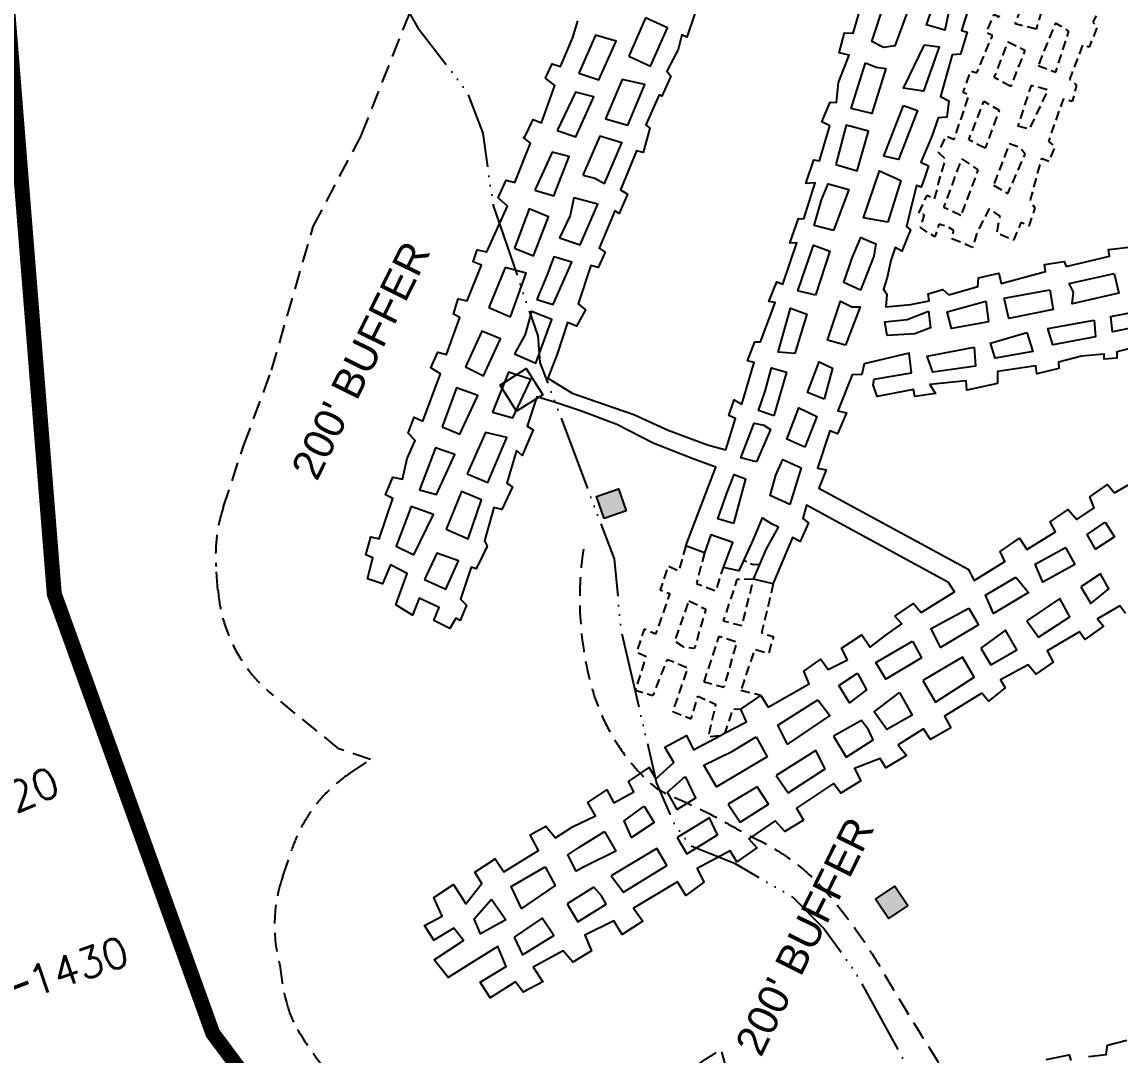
# Model space of a CAD drawing. Header units: inches. Extents: x 10131215 to 10153225, y 3476725 to 3491422.
# Drawn here: x 10142370 to 10143833, y 3484278 to 3485655 of the extents above; entities that cross this region are included whole.
import ezdxf
from ezdxf.enums import TextEntityAlignment as Align

# ---------------------------------------------------------------- set-up
doc = ezdxf.new("R2010")
doc.units = ezdxf.units.IN
doc.header["$LTSCALE"] = 100
doc.header["$MEASUREMENT"] = 0
for name, pattern in [('DASHDOT', [1, 0.5, -0.25, 0, -0.25]), ('DASHED2', [0.375, 0.25, -0.125]), ('HIDDEN', [0.375, 0.25, -0.125]), ('HIDDEN2', [0.1875, 0.125, -0.0625]), ('STREAM', [1.5, 1, -0.125, 0, -0.125, 0, -0.125, 0, -0.125])]:
    doc.linetypes.add(name, pattern=pattern)
for name, color, linetype in [('BOUNDARY-MINE LIMITS', 30, 'DASHDOT'), ('BUFFER ZONE-200', 200, 'HIDDEN'), ('BUILDINGS', 7, 'CONTINUOUS'), ('ELEVATIONS-UPEER MASON-CONTOURS', 175, 'CONTINUOUS'), ('MINE WORKINGS-ADJACENT-GREGORY COAL-6690', 251, 'CONTINUOUS'), ('ROADS', 34, 'DASHED2'), ('WATER-SURFACE', 140, 'STREAM')]:
    doc.layers.add(name, color=color, linetype=linetype)
doc.styles.add('BUFFER LABELS', font='ARIAL.TTF', dxfattribs={"height": 40})
doc.styles.get("Standard").update_dxf_attribs({"font": 'simplex.shx'})

msp = doc.modelspace()

# ---------------------------------------------------------------- linework, layer by layer
at = {"layer": 'BOUNDARY-MINE LIMITS', "const_width": 20}
msp.add_lwpolyline([(10140753, 3479084.4), (10139113.1, 3481748), (10135309.1, 3481748), (10135309.1, 3484078.5), (10136387.9, 3484078.5), (10136387.9, 3486601.2), (10138341.9, 3486601.2), (10138341.9, 3487699.8), (10142188.8, 3487699.8), (10142412.7, 3484892.3), (10142623.9, 3484306.7), (10142796.8, 3484074.3), (10143151.6, 3484065.3), (10143500.4, 3483618.4), (10143792.6, 3483818), (10144004.3, 3483755.4), (10144488.2, 3483062.4), (10144843, 3482463.4), (10144896.6, 3482347.2), (10144953.3, 3482314.4), (10145033.8, 3482290.6), (10145541.6, 3481817.9), (10145505.8, 3481770.2), (10145917.3, 3481350.1)], dxfattribs=at)
at = {"layer": 'BUFFER ZONE-200'}
for points in [[(10142637.9, 3485007.5), (10142665.4, 3485090.4), (10142702.4, 3485190.4), (10142757.9, 3485382.2), (10142822.4, 3485504.2), (10142882.2, 3485655.7), (10142980, 3485885.5), (10143046.5, 3486063.7), (10143174.2, 3486390.7), (10143290, 3486704.6), (10143318.8, 3486775)], [(10142630.9, 3484896.8), (10142628.4, 3484928.8)], [(10142808.2, 3484654.3), (10142834.3, 3484671.6), (10142792.2, 3484685.8), (10142704.2, 3484757.3)], [(10142716.7, 3484514.1), (10142729.3, 3484551.4)], [(10143386.1, 3484022.9), (10143348.1, 3484113.1), (10143301.7, 3484285.3)]]:
    msp.add_lwpolyline(points, dxfattribs=at)
msp.add_lwpolyline([(10143301.7, 3484285.3, -0.000293), (10143273.9, 3484267.4, -0.01074), (10143203.7, 3484224.5, -0.007985), (10143107.3, 3484170.5, -0.081475), (10143046.6, 3484149.6, -0.063183), (10142964, 3484146, -0.092446), (10142888.3, 3484166.7, -0.076064), (10142810, 3484220.6, -0.034847), (10142769.4, 3484264.5, -0.03651), (10142737, 3484311.5, -0.065624), (10142723, 3484344.7, -0.044109), (10142713.4, 3484397.4)], format="xyb", dxfattribs=at)
for centre, start, end in [((10142827.8, 3484944.5), 161.6485, 184.5181), ((10142830.3, 3484912.5), 184.5181, 230.9114), ((10142918.8, 3484487.7), 123.5895, 161.4064), ((10142906.3, 3484450.4), 161.4064, 195.3679)]:
    msp.add_arc(centre, 200, start, end, dxfattribs=at)
at = {"layer": 'BUILDINGS'}
for points in [[(10143028.8, 3485135.7), (10143006.9, 3485170.7), (10143041.9, 3485192.6), (10143063.8, 3485157.6)], [(10143145.7, 3484993), (10143135.6, 3485022.3), (10143164.9, 3485032.4), (10143175, 3485003.1)], [(10143507.5, 3484485.5), (10143533.3, 3484502.6), (10143550.5, 3484476.9), (10143524.7, 3484459.7)]]:
    msp.add_lwpolyline(points, close=True, dxfattribs=at)
for points in [[(10143135.6, 3485022.3), (10143164.9, 3485032.4), (10143145.7, 3484993), (10143175, 3485003.1)], [(10143533.3, 3484502.6), (10143550.5, 3484476.9), (10143507.5, 3484485.5), (10143524.7, 3484459.7)]]:
    msp.add_solid(points, dxfattribs=at)
at = {"layer": 'ELEVATIONS-UPEER MASON-CONTOURS', "const_width": 5}
for points in [[(10135978.9, 3483263.2, 0), (10135880.2, 3483248.3, 0.000547)], [(10136147.8, 3483288.5, 0.000001), (10135988.5, 3483264.7, 0.000023)], [(10142378.2, 3484374.6, 0.000068), (10142102.6, 3484269.9, 0.000347)]]:
    msp.add_lwpolyline(points, format="xyb", dxfattribs=at)
at = {"layer": 'MINE WORKINGS-ADJACENT-GREGORY COAL-6690', "linetype": 'HIDDEN2', "flags": 128}
for points in [[(10144049.6, 3486315.4), (10144046.9, 3486307.4), (10144053.1, 3486301.2), (10144044, 3486275.4), (10144036, 3486279.6), (10144024.1, 3486244.4), (10144013.8, 3486223.8), (10144020.1, 3486219.6), (10144010.3, 3486194.7), (10144002.3, 3486194.3), (10143982.3, 3486137.6), (10143987.6, 3486133.6), (10143979.2, 3486110.3), (10143972.8, 3486113.2), (10143953.3, 3486053.7), (10143959.5, 3486046.9), (10143952.8, 3486026.9), (10143942, 3486032.1), (10143920.4, 3485979.4), (10143927.9, 3485977.1), (10143918.1, 3485954.2), (10143910.3, 3485958), (10143887.3, 3485898.9), (10143897.3, 3485893.8), (10143886.9, 3485870.7), (10143878.9, 3485873.4), (10143859.4, 3485819.5), (10143868.2, 3485815.7), (10143858.1, 3485790.5), (10143847.5, 3485792.2), (10143830.9, 3485738.9), (10143837.8, 3485735), (10143829.6, 3485716.3), (10143818.8, 3485718.4), (10143811.9, 3485684.5), (10143797.2, 3485654.4), (10143802.7, 3485647.7), (10143791.9, 3485621), (10143783.1, 3485623.7), (10143766, 3485578.2), (10143775.2, 3485570.5), (10143769.5, 3485548.7), (10143757.3, 3485551.8), (10143737.8, 3485495.4), (10143746.3, 3485488.7), (10143738.4, 3485468.9), (10143728.5, 3485472.6), (10143713.4, 3485417.7), (10143719.7, 3485406.7), (10143711.6, 3485382.5), (10143701.2, 3485387.6), (10143691.1, 3485363.8), (10143669.2, 3485373.3), (10143673.5, 3485395.8), (10143658.8, 3485405.5), (10143642.5, 3485374.1), (10143636.6, 3485354.1), (10143609.1, 3485365.8), (10143611.5, 3485376.8), (10143602.5, 3485382.1), (10143591.6, 3485385.2), (10143586.5, 3485368.3), (10143567.1, 3485380.6), (10143572.5, 3485397.8), (10143564.9, 3485399.3), (10143576.2, 3485423.9), (10143585.7, 3485418.7), (10143589.6, 3485430.9), (10143591.4, 3485439.7), (10143600.7, 3485471.5), (10143591.4, 3485480.9), (10143601.7, 3485502.8), (10143612.2, 3485498), (10143631.9, 3485557.1), (10143624.1, 3485560.6), (10143634.4, 3485589.6), (10143642.4, 3485586.9), (10143663.3, 3485636.8), (10143655.3, 3485640.7), (10143665.7, 3485665.1), (10143671.8, 3485661.3), (10143693.5, 3485713.3), (10143683.9, 3485720.1), (10143695.4, 3485748.7), (10143704.9, 3485743.8), (10143727.9, 3485806.1), (10143715.8, 3485811.1), (10143723.6, 3485829.9), (10143734.6, 3485828.1), (10143755.2, 3485886.7), (10143748.5, 3485892.2), (10143757.7, 3485914.5), (10143766.1, 3485908.6), (10143792.4, 3485967.1), (10143780.4, 3485971.8), (10143789, 3485992.4), (10143797.7, 3485988.8), (10143819.7, 3486042.1), (10143812.6, 3486046.7), (10143817.8, 3486064.9), (10143825.7, 3486061.1), (10143852.2, 3486130.2), (10143843, 3486133.6), (10143853, 3486155.8), (10143861, 3486152.6), (10143882.9, 3486210.1), (10143874.1, 3486216.5), (10143882.8, 3486237.4), (10143893.5, 3486232.1), (10143910.6, 3486284), (10143902.5, 3486286.9), (10143912.8, 3486310.1), (10143919.9, 3486311.3), (10143936, 3486343.5)], [(10143254.5, 3484956.6), (10143244.9, 3484922.6), (10143230.8, 3484929.4), (10143220.4, 3484897.8), (10143233, 3484892.7), (10143222.4, 3484862.2), (10143214.1, 3484838.8), (10143198.9, 3484845.5), (10143188.8, 3484815), (10143201.2, 3484809.2), (10143187.3, 3484763.9), (10143210.9, 3484757), (10143230.1, 3484805), (10143256.9, 3484793.9), (10143237, 3484735.7), (10143261.6, 3484725.9), (10143270.3, 3484755.8), (10143294.2, 3484745.5), (10143284.4, 3484701.8), (10143300.6, 3484703.5), (10143307.1, 3484706.9), (10143317.3, 3484739.1), (10143327.7, 3484738.7), (10143354.4, 3484756.8), (10143327.6, 3484763.6)], [(10143279.4, 3484947.2), (10143268.7, 3484906.2), (10143294.7, 3484896.2), (10143304.5, 3484927.5)], [(10143353, 3484931.5), (10143344.3, 3484931), (10143331.3, 3484936.9)], [(10143371.1, 3484905.6), (10143367.4, 3484890.4), (10143365.4, 3484882), (10143355.5, 3484840.2), (10143371.2, 3484835.4), (10143364.7, 3484812.9), (10143346.1, 3484818.3), (10143327.6, 3484763.6)]]:
    msp.add_lwpolyline(points, dxfattribs=at)
for points in [[(10143721.5, 3485645), (10143693.5, 3485652.1), (10143715.9, 3485712.7), (10143737.1, 3485699.7)], [(10143724.2, 3485596.9), (10143747.5, 3485587.8), (10143765.2, 3485642.4), (10143747.2, 3485653.1)], [(10143687.5, 3485568.5), (10143665.7, 3485580.9), (10143684.1, 3485628.1), (10143706.5, 3485617.1)], [(10143697, 3485516.3), (10143712.7, 3485512.1), (10143737.3, 3485564), (10143714.7, 3485570.1)], [(10143653.6, 3485486.3), (10143631.7, 3485497.5), (10143651.8, 3485549), (10143672.1, 3485537.3)], [(10143664.5, 3485437.1), (10143683.7, 3485426), (10143706.8, 3485478.4), (10143700, 3485487), (10143685.9, 3485492.4)], [(10143621.2, 3485396.8), (10143598.6, 3485407.5), (10143622.5, 3485472.4), (10143643.8, 3485457.4)], [(10143344.9, 3484911.9), (10143322.7, 3484911.5), (10143304.4, 3484856.3), (10143329.2, 3484850)], [(10143258.7, 3484883.2), (10143281.2, 3484872), (10143265.8, 3484819.4), (10143251.9, 3484821.2), (10143239.7, 3484828.9)], [(10143278.8, 3484774.6), (10143298.8, 3484835.9), (10143322.4, 3484828.2), (10143305.1, 3484767.7)]]:
    msp.add_lwpolyline(points, close=True, dxfattribs=at)
at = {"layer": 'MINE WORKINGS-ADJACENT-GREGORY COAL-6690', "flags": 128}
for points in [[(10143266.4, 3485665.9), (10143255.7, 3485634.4), (10143249.2, 3485637.5), (10143244.2, 3485618.2), (10143229, 3485589), (10143234.5, 3485582.4), (10143222.7, 3485555.8), (10143218.9, 3485557.5), (10143201.1, 3485517.5), (10143206.6, 3485513.3), (10143197.7, 3485480.9), (10143188.7, 3485482.8), (10143167.6, 3485430.8), (10143176.7, 3485425.2), (10143165.5, 3485399.4), (10143159.8, 3485403.1), (10143139.1, 3485353), (10143147, 3485347.9), (10143137.6, 3485327.2), (10143127.7, 3485330.1), (10143110.9, 3485279.1), (10143120.7, 3485270.8), (10143108.6, 3485249.4), (10143096.9, 3485254), (10143082.8, 3485211.8), (10143070.6, 3485180.1), (10143102.8, 3485159.9), (10143148, 3485144.3), (10143185.1, 3485131.6), (10143230.8, 3485110.6), (10143283.6, 3485090.8), (10143307.8, 3485084.4), (10143320.5, 3485126.3), (10143311.6, 3485130.3), (10143319.1, 3485151), (10143329, 3485145.4), (10143345.8, 3485200.7), (10143336.9, 3485203.1), (10143346.6, 3485228.3), (10143354.2, 3485228.4), (10143368.5, 3485267.5), (10143373.6, 3485280.8), (10143365.2, 3485282.3), (10143375.6, 3485308.4), (10143383.8, 3485305.3), (10143402.5, 3485360.4), (10143393, 3485359.7), (10143404.5, 3485392.7), (10143411.6, 3485392.3), (10143427, 3485440.4), (10143414.5, 3485439.4), (10143425, 3485470.9), (10143432.6, 3485469.4), (10143446.4, 3485516.3), (10143435.9, 3485521.6), (10143446.7, 3485547.7), (10143455.2, 3485547.2), (10143458.1, 3485574), (10143472.3, 3485610.5), (10143458.7, 3485613.5), (10143466, 3485640.1), (10143477.7, 3485639.9), (10143491.9, 3485688.7)], [(10143635.6, 3485687.2), (10143622, 3485643.4), (10143629.7, 3485641.2), (10143620.5, 3485612), (10143609.3, 3485610.9), (10143593.9, 3485555.4), (10143605, 3485549.5), (10143602.2, 3485527.6), (10143590.7, 3485526.9), (10143582.8, 3485503.2), (10143567.7, 3485467.9), (10143577.8, 3485463.1), (10143573, 3485448.4), (10143568.4, 3485434.6), (10143562, 3485436.7), (10143553.7, 3485402.6), (10143548.5, 3485382.2), (10143554.1, 3485377.8), (10143542.2, 3485349.1), (10143533.7, 3485354.2), (10143527.9, 3485336.6), (10143523, 3485314.2), (10143518.1, 3485298.4), (10143522.3, 3485291.2), (10143521, 3485275), (10143554.6, 3485278.2), (10143578.9, 3485283.1), (10143577.7, 3485292.3), (10143596.9, 3485298.1), (10143605, 3485290.8), (10143643.7, 3485302), (10143644.4, 3485313.6), (10143671.7, 3485319.9), (10143674.7, 3485306.3), (10143734, 3485322.2), (10143732.6, 3485331.5), (10143758.7, 3485335.5), (10143761.6, 3485328.7), (10143819.1, 3485342.4), (10143817.9, 3485351.6), (10143845.5, 3485354.4)], [(10143371.1, 3484905.6), (10143344.9, 3484911.9), (10143361.8, 3484952.6), (10143377.9, 3484981.3), (10143368.7, 3484985.5), (10143356.2, 3484993.7), (10143344.1, 3484964.9), (10143325, 3484923.2), (10143304.5, 3484927.5), (10143317, 3484960.9), (10143287.9, 3484971.1), (10143279.4, 3484947.2), (10143254.5, 3484956.6), (10143294.5, 3485061.1), (10143265.2, 3485071.8), (10143210.9, 3485093.1), (10143162.5, 3485118), (10143114.1, 3485136.4), (10143080.8, 3485147.6), (10143055.7, 3485154.8), (10143043.2, 3485115.8), (10143050.8, 3485110.8), (10143036.4, 3485076.9), (10143028.9, 3485083.6), (10143015.9, 3485039.9), (10143023.4, 3485035), (10143009.4, 3485004.7), (10142998.6, 3485007.4), (10142986, 3484963), (10142989.5, 3484956), (10142975.1, 3484925.7), (10142968.3, 3484928.1), (10142954, 3484885.1), (10142962.2, 3484877.5), (10142953.6, 3484857), (10142948.1, 3484860), (10142940, 3484846.3), (10142918.5, 3484856.8), (10142925.8, 3484874), (10142899.1, 3484886.4), (10142890.3, 3484863.8), (10142867.9, 3484877.9), (10142882.9, 3484919.6), (10142860.7, 3484930.9), (10142850.1, 3484905.9), (10142830.3, 3484912.5), (10142837.5, 3484940.6), (10142827.8, 3484944.5), (10142834.6, 3484968.3), (10142845.7, 3484965.6), (10142864.1, 3485019.3), (10142854.2, 3485024.2), (10142864, 3485047.8), (10142876.8, 3485045.2), (10142883.2, 3485072.7), (10142893.8, 3485096.9), (10142884.3, 3485106.4), (10142892.5, 3485127.9), (10142903.8, 3485122.6), (10142927.7, 3485185.7), (10142914.7, 3485193.7), (10142924, 3485214.5), (10142935.4, 3485211.5), (10142953.1, 3485260.7), (10142944.7, 3485265), (10142951.1, 3485285.7), (10142963.1, 3485283.1), (10142982.2, 3485330.6), (10142970.9, 3485334.9), (10142976.3, 3485351), (10142989.1, 3485348.5), (10143016.9, 3485409.2), (10143004.4, 3485420.5), (10143015.2, 3485443.7), (10143026.6, 3485440.8), (10143047.4, 3485493.1), (10143038.1, 3485500.8), (10143039.8, 3485501.4), (10143050.9, 3485524.6), (10143062, 3485520.2), (10143079.8, 3485570.1), (10143067.3, 3485579.8), (10143076.2, 3485598.7), (10143087.6, 3485595.4), (10143104.1, 3485634.1), (10143110.5, 3485656.3)], [(10143882.5, 3485228.4), (10143828.9, 3485215.1), (10143828.9, 3485206.7), (10143812.3, 3485205.1), (10143812, 3485211.7), (10143781.8, 3485209.3), (10143751.3, 3485201.2), (10143751.5, 3485192.6), (10143722.4, 3485185.6), (10143721.1, 3485196.4), (10143669.9, 3485188.8), (10143670.1, 3485172.6), (10143628.9, 3485164), (10143628, 3485176.4), (10143579.7, 3485171.6), (10143587.4, 3485159.6), (10143559.7, 3485155.5), (10143557.8, 3485164.6), (10143509.5, 3485155.4), (10143504.2, 3485171.2), (10143505.7, 3485178.4), (10143555.2, 3485186.8), (10143552.4, 3485213.4), (10143492.2, 3485198.9), (10143489.1, 3485184.9), (10143476.4, 3485184.3), (10143457.1, 3485136.4), (10143468.5, 3485133.6), (10143456.5, 3485105.5), (10143446.6, 3485109.7), (10143430.1, 3485059.9), (10143441.5, 3485057.5), (10143431.9, 3485033.3), (10143630.8, 3484925.2), (10143638.7, 3484910.3), (10143679.5, 3484935.3), (10143673.5, 3484949), (10143699.4, 3484966.5), (10143709.1, 3484951.5), (10143747.4, 3484974.9), (10143740, 3484988.4), (10143764, 3485004.7), (10143775.5, 3484991.4), (10143798.9, 3485007), (10143792.8, 3485021.6), (10143816.6, 3485038.1), (10143826, 3485027), (10143874.4, 3485054.9)], [(10143364.4, 3484741.1), (10143418.7, 3484772.6), (10143411.7, 3484789.1), (10143434.4, 3484805.3), (10143444.4, 3484791.4), (10143470, 3484804.6), (10143461.8, 3484820), (10143489.2, 3484837.7), (10143500.1, 3484821.4), (10143522.9, 3484838.6), (10143542.6, 3484852.2), (10143533, 3484862.5), (10143558.1, 3484879.6), (10143568, 3484867.3), (10143612.6, 3484895.1), (10143604.4, 3484907.6), (10143415.4, 3485010.4), (10143410.3, 3484992.6), (10143417.9, 3484987.2), (10143406.7, 3484962.3), (10143396.7, 3484967.3), (10143371.5, 3484907.4), (10143371.1, 3484905.6)], [(10143840.5, 3484866.4), (10143833.1, 3484876.3), (10143803.3, 3484859.2), (10143811.1, 3484849.2), (10143786.5, 3484831.7), (10143779.4, 3484841.7), (10143736.3, 3484816.4), (10143744.3, 3484801.4), (10143720.8, 3484785.5), (10143710.9, 3484797.9), (10143674.1, 3484777.7), (10143680, 3484766.9), (10143658, 3484749.3), (10143648.9, 3484759.8), (10143599.3, 3484729.2), (10143607.5, 3484713.9), (10143580.5, 3484698.1), (10143571.5, 3484712.4), (10143537.3, 3484691), (10143548.5, 3484676.9), (10143521, 3484660.5), (10143513.6, 3484673), (10143479.5, 3484659.7), (10143487.9, 3484643.2), (10143461.3, 3484626.6), (10143451.5, 3484639.4), (10143402.2, 3484606.9), (10143411.3, 3484590.9), (10143386.4, 3484575.6), (10143373.7, 3484590), (10143338.6, 3484565.6), (10143349.1, 3484553.6), (10143322.7, 3484535.2), (10143313.6, 3484549.9), (10143269.4, 3484526.1), (10143278.7, 3484508.2), (10143254.7, 3484490.4), (10143243.6, 3484508.6), (10143184.6, 3484473.5), (10143197.3, 3484456.1), (10143169.5, 3484438.1), (10143158.4, 3484456.5), (10143119.9, 3484437.4), (10143128.6, 3484416.3), (10143104.1, 3484401.4), (10143090.8, 3484416.5), (10143051, 3484394.6), (10143064.1, 3484375.4), (10143037.9, 3484361.6), (10143027.4, 3484375.3), (10142993.5, 3484353.9), (10142980.5, 3484374.7), (10143015.2, 3484395.7), (10143004.1, 3484422.4), (10142972.4, 3484402.9), (10142937.8, 3484381), (10142918.9, 3484404.5), (10142958.1, 3484430.3), (10142945.1, 3484446.8), (10142918.5, 3484430.6), (10142906.3, 3484450.4), (10142929.7, 3484462.6), (10142918.8, 3484487.7), (10142944.8, 3484504.9), (10142961.2, 3484479), (10142982.8, 3484506.4), (10142973.1, 3484521.3), (10143000.3, 3484539.1), (10143011.7, 3484521.8), (10143058.1, 3484550.1), (10143047, 3484571), (10143067.9, 3484582.6), (10143080.8, 3484567.2), (10143103.6, 3484581.9), (10143133.9, 3484596.5), (10143123.7, 3484614.2), (10143149, 3484631.3), (10143158.7, 3484613.9), (10143185.3, 3484628.6), (10143177.9, 3484642.1), (10143205.7, 3484661.1), (10143214.4, 3484645.8), (10143238.5, 3484667.6), (10143226.7, 3484687.9), (10143255.2, 3484703.6), (10143264.8, 3484684.6), (10143300.6, 3484703.5), (10143307.1, 3484706.9), (10143335.4, 3484721.8), (10143327.7, 3484738.7), (10143354.4, 3484756.8), (10143364.4, 3484741.1)], [(10143791.1, 3484275.6), (10143814.7, 3484278.2), (10143816.4, 3484290.6), (10143842.1, 3484297.5)], [(10143734.7, 3484271.6), (10143765.4, 3484277.8), (10143767.5, 3484270.1)]]:
    msp.add_lwpolyline(points, dxfattribs=at)
for points in [[(10143590.6, 3485694.4), (10143609.6, 3485690.3), (10143599.8, 3485643.8), (10143575.4, 3485650.7)], [(10143519.6, 3485681.2), (10143549.8, 3485668.5), (10143533.1, 3485622.9), (10143518.1, 3485620.8), (10143502.6, 3485628.7)], [(10143178.6, 3485609.3), (10143207.6, 3485595.6), (10143230.1, 3485646.7), (10143200.9, 3485660.3)], [(10143112.1, 3485586.6), (10143138.4, 3485577.4), (10143161.6, 3485629), (10143134.2, 3485636.9)], [(10143572.8, 3485624.1), (10143592.3, 3485621.5), (10143571.5, 3485562.4), (10143544.6, 3485566.5)], [(10143494, 3485600.2), (10143508.4, 3485594.5), (10143521, 3485592.7), (10143502.5, 3485532.8), (10143474.8, 3485539.4)], [(10143147.4, 3485525.6), (10143177.1, 3485517.2), (10143200, 3485571.5), (10143169.7, 3485577.9)], [(10143082.9, 3485510.2), (10143108, 3485501.6), (10143132, 3485555.1), (10143107.4, 3485561)], [(10143544.5, 3485543.2), (10143563.2, 3485536.7), (10143537.8, 3485471.5), (10143518.6, 3485475.8)], [(10143454.4, 3485464.7), (10143482.8, 3485456.1), (10143498, 3485509), (10143468, 3485517.2)], [(10143117.3, 3485450.4), (10143133.1, 3485446.7), (10143145.9, 3485439.4), (10143169.4, 3485493.4), (10143140, 3485502.7)], [(10143053.2, 3485430.5), (10143078.4, 3485423), (10143098.9, 3485475.4), (10143076.3, 3485481.1)], [(10143523.8, 3485387.8), (10143491.4, 3485393.5), (10143512.6, 3485456.3), (10143541, 3485443.6)], [(10143451.3, 3485376.8), (10143425.6, 3485383.4), (10143435.4, 3485417.8), (10143444.4, 3485438.9), (10143471.9, 3485431.3)], [(10143086, 3485367.1), (10143113.6, 3485357.8), (10143137.1, 3485411.9), (10143105.3, 3485420.4), (10143100.3, 3485396.6)], [(10143026.2, 3485353.2), (10143051.5, 3485342.8), (10143071.3, 3485394.9), (10143045.9, 3485405.5)], [(10143487.2, 3485297.3), (10143464.9, 3485307.6), (10143476, 3485340.5), (10143487.9, 3485367.5), (10143507.7, 3485359), (10143505, 3485342.7)], [(10143427.3, 3485290.5), (10143403.7, 3485296.3), (10143424.5, 3485357), (10143446.5, 3485349.3)], [(10143055.8, 3485284.6), (10143077.5, 3485278.1), (10143102.5, 3485334.6), (10143078.7, 3485341.8), (10143069.3, 3485316.6)], [(10142991.9, 3485273.9), (10143020.9, 3485261.8), (10143041.6, 3485319.9), (10143013.5, 3485327.2)], [(10143825.3, 3485319.3), (10143831.6, 3485293), (10143769.6, 3485278.8), (10143771.1, 3485294.4), (10143765.3, 3485306)], [(10143739.7, 3485297.5), (10143744, 3485271.4), (10143685, 3485259.5), (10143679, 3485286.5)], [(10143399.6, 3485212.9), (10143377.5, 3485214.4), (10143394, 3485273.3), (10143415.7, 3485265.4)], [(10143467.2, 3485224.1), (10143443.4, 3485230.7), (10143460.6, 3485282.4), (10143475.8, 3485275.2), (10143486.8, 3485274.9)], [(10143654.5, 3485282.7), (10143658, 3485255), (10143608.5, 3485246.3), (10143602.9, 3485268.3)], [(10143875.7, 3485272.7), (10143876.2, 3485252.1), (10143823.1, 3485241.6), (10143820.8, 3485262.3)], [(10143026.1, 3485212.4), (10143054.4, 3485199.8), (10143075.9, 3485258.2), (10143048.6, 3485268.9), (10143040.3, 3485238.2)], [(10143577.9, 3485269.4), (10143580.7, 3485246.8), (10143559.7, 3485239.2), (10143522.9, 3485236.7), (10143519.9, 3485255), (10143549.5, 3485258.1)], [(10143798.9, 3485257.1), (10143800.4, 3485234.8), (10143743.6, 3485224.3), (10143736.9, 3485246.2)], [(10142960.9, 3485195.1), (10142984.9, 3485183.2), (10143007.6, 3485232.2), (10142982.7, 3485242.4)], [(10143709.1, 3485240.7), (10143716.9, 3485215.6), (10143666.8, 3485206.5), (10143660.5, 3485226.7)], [(10143638.9, 3485221.3), (10143640.6, 3485196), (10143583.8, 3485187.8), (10143576.1, 3485209.2)], [(10143438.9, 3485151.7), (10143416.8, 3485160.7), (10143432, 3485201.5), (10143450, 3485193.1)], [(10142997, 3485134.4), (10143023.7, 3485127), (10143047.9, 3485178.3), (10143018.3, 3485188)], [(10143372, 3485129.8), (10143351.3, 3485136.6), (10143360.1, 3485162.5), (10143368.6, 3485193.6), (10143388.6, 3485188)], [(10142929.7, 3485115), (10142953.2, 3485105.4), (10142977.3, 3485156.7), (10142948.7, 3485167.1)], [(10143413, 3485087.9), (10143389, 3485098.7), (10143405.1, 3485140.4), (10143429.2, 3485128.9)], [(10143348.7, 3485068.2), (10143327.9, 3485073.8), (10143345.8, 3485119.7), (10143358.5, 3485117.2), (10143367.4, 3485111.4)], [(10142963.2, 3485052.3), (10142990.4, 3485040.9), (10143016, 3485101), (10142987.4, 3485107.5)], [(10142899.3, 3485031), (10142922, 3485024.8), (10142946.7, 3485078), (10142920.9, 3485087.1)], [(10143393.3, 3485011.7), (10143366.9, 3485023.7), (10143374.4, 3485050.5), (10143384, 3485071.6), (10143408.1, 3485060.5)], [(10143318.1, 3484986.3), (10143297, 3484992.4), (10143309.2, 3485026.6), (10143318.9, 3485051.4), (10143334.2, 3485045.5)], [(10142934.9, 3484978.5), (10142964.5, 3484965.6), (10142982.2, 3485017.8), (10142955.6, 3485028.9)], [(10142892.1, 3484944.6), (10142918.2, 3484998.2), (10142888.5, 3485008.9), (10142868.2, 3484956.1)], [(10143813.5, 3484987.8), (10143825.8, 3484968.2), (10143800.4, 3484952), (10143789.4, 3484971.4)], [(10143760.4, 3484954.3), (10143772.9, 3484931.7), (10143730.3, 3484907.9), (10143720.1, 3484931.8)], [(10142906.2, 3484911.4), (10142934.5, 3484898.6), (10142951.3, 3484936.2), (10142922.8, 3484946.5)], [(10143694.5, 3484914.7), (10143711.3, 3484894.2), (10143664.6, 3484866.1), (10143653.8, 3484890.4)], [(10143781.1, 3484901.8), (10143794.3, 3484879.7), (10143818.4, 3484898.9), (10143807, 3484918.9)], [(10143708.9, 3484856.3), (10143724.4, 3484834.7), (10143766.5, 3484861.9), (10143752.9, 3484886)], [(10143631.7, 3484873.5), (10143644.6, 3484851.1), (10143594, 3484821), (10143581.7, 3484846)], [(10143647.9, 3484819.9), (10143660.9, 3484797.7), (10143695.9, 3484817.9), (10143680.8, 3484843.8)], [(10143556.6, 3484829.2), (10143568.8, 3484807.3), (10143521.2, 3484778.6), (10143507.6, 3484800.8)], [(10143570.5, 3484776.9), (10143587.2, 3484747.9), (10143639, 3484781.3), (10143623.2, 3484807.9)], [(10143483.2, 3484786.7), (10143495.1, 3484764.4), (10143472.7, 3484747.3), (10143458.4, 3484770.2)], [(10143539.1, 3484760.8), (10143556.2, 3484730.8), (10143522.6, 3484711.4), (10143505.4, 3484735.2)], [(10143430.3, 3484751), (10143446.4, 3484730.4), (10143389.9, 3484691.9), (10143377, 3484717.2)], [(10143451.5, 3484702.7), (10143468.4, 3484674.5), (10143504.4, 3484697.6), (10143498, 3484711.3), (10143488.6, 3484723.5)], [(10143348.4, 3484701.7), (10143363.1, 3484674.9), (10143295.4, 3484635.3), (10143278.6, 3484663.9), (10143316.7, 3484682.8)], [(10143375, 3484650.2), (10143390.9, 3484627.1), (10143440.4, 3484659), (10143427.7, 3484683.5)], [(10143253.7, 3484648.9), (10143267.4, 3484620.2), (10143243, 3484605), (10143229.9, 3484627.9)], [(10143311.1, 3484612), (10143327.1, 3484587.9), (10143364.7, 3484611.9), (10143349.4, 3484635.2)], [(10143199.1, 3484609.2), (10143212.3, 3484587.5), (10143182, 3484567.6), (10143172.1, 3484589.7)], [(10143243.1, 3484567.5), (10143255.7, 3484545.6), (10143296.9, 3484571.3), (10143286.2, 3484593.6)], [(10143146.3, 3484575.4), (10143161.2, 3484549.2), (10143119, 3484528.3), (10143108.3, 3484522.8), (10143097.4, 3484544.5), (10143111.7, 3484554.2)], [(10143154.8, 3484516.4), (10143171.2, 3484494.9), (10143229.3, 3484530.2), (10143216, 3484552.8)], [(10143067, 3484528.7), (10143080.3, 3484503.6), (10143035.4, 3484472.9), (10143021.7, 3484502.1)], [(10143096.3, 3484479), (10143110.4, 3484455.2), (10143148.5, 3484478.9), (10143142.2, 3484489.8), (10143132, 3484501.4)], [(10142995.4, 3484485.5), (10143014.5, 3484457.7), (10142980.9, 3484439.3), (10142972.5, 3484459)], [(10143025.5, 3484434.7), (10143036.8, 3484411), (10143078.7, 3484437.1), (10143063.2, 3484460.2)]]:
    msp.add_lwpolyline(points, close=True, dxfattribs=at)
at = {"layer": 'ROADS', "flags": 128}
msp.add_lwpolyline([(10143117.9, 3484951.8, 0.100938), (10143127.5, 3484773.1, 0.139084), (10143204, 3484642.9, 0.094021), (10143235, 3484622.8, -0.032123), (10143309.2, 3484586.6, 0.014591), (10143351.3, 3484564.2, -0.101535), (10143444.5, 3484491.7, -0.044482), (10143514.6, 3484393.2, 0.010732), (10143602.3, 3484250.4, -0.014476), (10143649.5, 3484172.4, 0.068412), (10143731.1, 3484065.2, -0.025166), (10143852.3, 3483931.8, 0.072692), (10143910.4, 3483878.8, 0.055124), (10144011, 3483826, 0.068176), (10144062.5, 3483813.5, -0.248968), (10144121.3, 3483774.2, -50.168799)], format="xyb", dxfattribs=at)
at = {"layer": 'WATER-SURFACE', "flags": 128}
msp.add_lwpolyline([(10142546.9, 3485974.4), (10142588.7, 3485921.7), (10142690.7, 3485870.2), (10142757.8, 3485821), (10142794.9, 3485773.6), (10142861.1, 3485709.3), (10142897.3, 3485646.9), (10142962.2, 3485562.7), (10142983.7, 3485506.3), (10142997.8, 3485410.2), (10143057.2, 3485236.1), (10143060, 3485200.9), (10143159, 3484939.1), (10143168.1, 3484843.4), (10143215.6, 3484640), (10143237.5, 3484588.5), (10143260.6, 3484557), (10143319.2, 3484533.3), (10143396.6, 3484488.4), (10143439, 3484445.7), (10143480.5, 3484388), (10143566, 3484232.4), (10143569.5, 3484126.9), (10143585.5, 3484060.8), (10143628.2, 3484023), (10143672.8, 3484015.3), (10143759.8, 3483964.8), (10143898, 3483850.9), (10144018.4, 3483773.3), (10144208.6, 3483691.4), (10144281.1, 3483680.8)], dxfattribs=at)

# ---------------------------------------------------------------- texts
at = {"layer": 'BUFFER ZONE-200', "style": 'BUFFER LABELS'}
for p in [(10142820.9, 3485203.9), (10143412.7, 3484436.1)]:
    msp.add_text("200' BUFFER", height=40.001, rotation=63.6726, dxfattribs=at).set_placement(p, align=Align.MIDDLE)
at = {"layer": 'ELEVATIONS-UPEER MASON-CONTOURS'}
for s, rotation, p in [('1420', 23.4048, (10142423.8, 3484626.8)), ('1430', 18.901, (10142515.9, 3484399.2))]:
    msp.add_text(s, height=40, rotation=rotation, dxfattribs=at).set_placement(p, align=Align.RIGHT)

doc.saveas('drawing.dxf')
